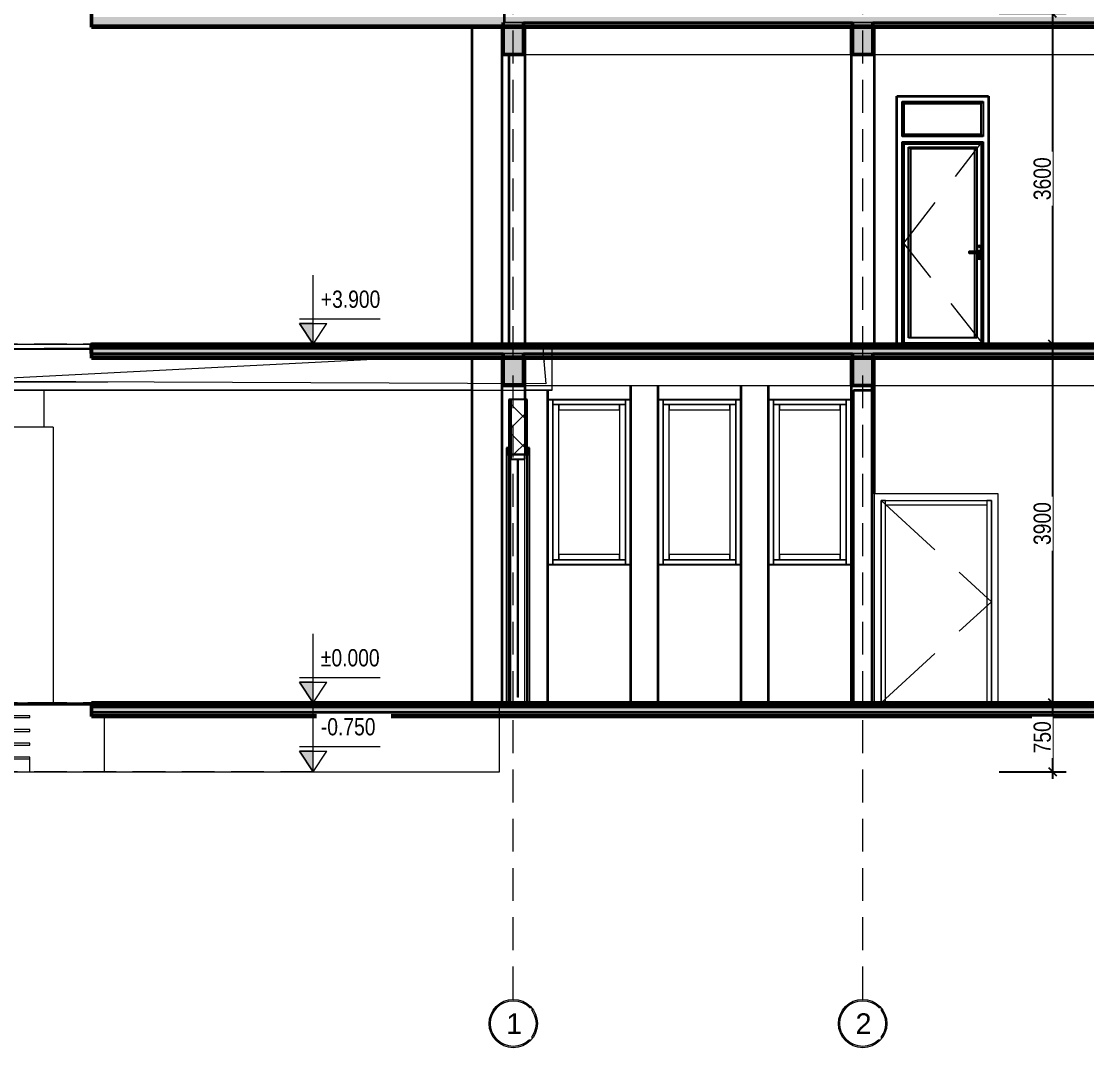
# Model space of a CAD drawing. Header units: millimetres. Extents: x -31177 to 43935, y -145912 to 20306.
# Drawn here: x -4801 to 6787, y -38751 to -27588 of the extents above; entities that cross this region are included whole.
import ezdxf

# ---------------------------------------------------------------- set-up
doc = ezdxf.new("R2010")
doc.units = ezdxf.units.MM
doc.linetypes.add('Centre', pattern=[2381.25, 476.25, -357.1875, 1190.625, -357.1875])
doc.linetypes.add('Hidden', pattern=[535.78125, 357.1875, -178.59375])
for name, color, linetype, lineweight in [('A-ANNO-DIMS', 1, 'Continuous', 9), ('A-DOOR', 2, 'Continuous', 25), ('A-DOOR-FRAM', 2, 'Continuous', 18), ('A-DOOR-GLAZ', 4, 'Continuous', 18), ('A-FLOR', 7, 'Continuous', 18), ('A-FLOR-LEVL', 8, 'Continuous', 9), ('A-FLOR-MCUT', 7, 'Continuous', 50), ('A-FLOR-PATT', 8, 'Continuous', 50), ('A-GENM', 3, 'Continuous', 18), ('A-GLAZ', 4, 'Continuous', 25), ('A-WALL', 7, 'Continuous', 35), ('A-WALL-PATT', 8, 'Continuous', 25), ('G-IMPT', 8, 'Continuous', 18), ('S-BEAM', 7, 'Continuous', 18), ('S-COLS', 7, 'Continuous', 35), ('S-FNDN', 7, 'Continuous', 18), ('S-GRID', 1, 'Continuous', 9), ('S-GRID-IDEN', 1, 'Continuous', 9)]:
    doc.layers.add(name, color=color, linetype=linetype, lineweight=lineweight)
doc.styles.add('Arial', font='arial.ttf', dxfattribs={"width": 0.8, "height": 187.5})
doc.styles.add('Arial_1', font='arial.ttf', dxfattribs={"height": 225})
doc.dimstyles.new('kt_nam', dxfattribs={"dimscale": 304.8, "dimtxt": 191.298637, "dimasz": 0.295276, "dimexe": 0.492126, "dimexo": 0.0625, "dimgap": 0.049213, "dimtad": 1, "dimdec": 0, "dimzin": 0, "dimdsep": 46, "dimtxsty": 'Arial', "dimblk1": 'OBLIQUE', "dimblk2": 'OBLIQUE', "dimsah": 1, "dimcen": 0.09, "dimdle": 0.246063, "dimazin": 0, "dimtfac": 1, "dimtdec": 4, "dimtix": 1, "dimtmove": 0, "dimatfit": 3, "dimfxl": 1.968504, "dimfxlon": 1, "dimtvp": 1, "dimtfill": 1, "dimtolj": 1, "dimtzin": 0, "dimarcsym": 2})
pattern_1 = [(0, (4470.77, -29654.615), (304.8, 76.2), [25.146, -203.454, 25.146, -203.454, -1219.2]), (0, (4470.77, -29654.615), (304.8, 76.2), [-457.2, 25.146, -432.054, 25.146, -203.454, -533.4]), (0, (4470.77, -29654.615), (304.8, 76.2), [-1143, 25.146, -127.254, 25.146, -355.854]), (120, (4585.07, -29616.515), (-218.39114, 225.86454), [25.146, -203.454, 25.146, -203.454, -1219.2]), (120, (4585.07, -29616.515), (-218.39114, 225.86454), [-457.2, 25.146, -432.054, 25.146, -203.454, -533.4]), (120, (4585.07, -29616.515), (-218.39114, 225.86454), [-1143, 25.146, -127.254, 25.146, -355.854]), (240, (4623.17, -29464.115), (-86.40886, -302.06454), [25.146, -203.454, 25.146, -203.454, -1219.2]), (240, (4623.17, -29464.115), (-86.40886, -302.06454), [-457.2, 25.146, -432.054, 25.146, -203.454, -533.4]), (240, (4623.17, -29464.115), (-86.40886, -302.06454), [-1143, 25.146, -127.254, 25.146, -355.854])]
pattern_2 = [(0, (4470.77, -29654.6), (476.25, 476.25), [476.25, -476.25]), (0, (4470.77, -29476), (476.25, 476.25), [476.25, -476.25]), (0, (4470.77, -29297.43), (476.25, 476.25), [476.25, -476.25]), (90, (4530.3, -29237.9), (-476.25, 476.25), [476.25, -476.25]), (90, (4708.9, -29237.9), (-476.25, 476.25), [476.25, -476.25]), (90, (4887.5, -29237.9), (-476.25, 476.25), [476.25, -476.25])]
pattern_3 = [(50, (4470.77, -29654.6), (546.5526, -47.8174), [57.15, -628.65]), (355, (4470.77, -29654.6), (-105.728, 573.17), [45.72, -502.92]), (100.451, (4516.3, -29658.6), (440.8275, 525.35), [48.57, -534.27]), (46.184, (4470.8, -29502.2), (813.237, -126.128), [85.725, -942.975]), (96.636, (4538.5, -29512.7), (712.207, 742.283), [72.855, -801.405]), (351.184, (4470.8, -29502.2), (712.215, 742.276), [68.58, -754.38]), (21, (4546.97, -29540.3), (454.8433, -306.796), [57.15, -628.65]), (326, (4546.97, -29540.3), (185.406, 552.564), [45.72, -502.92]), (71.451, (4584.87, -29565.9), (640.251, 245.764), [48.57, -534.27]), (37.5, (4470.77, -29654.62), (9.2664, 253.665), [25.146, -471.678, 25.146, -485.394, -504.825]), (37.5, (4470.77, -29654.62), (9.2664, 253.665), [-1007.364, 25.146, -479.679]), (7.5, (4470.77, -29654.62), (200.4594, 300.5414), [25.146, -265.938, 25.146, -460.248, -192.405]), (7.5, (4470.77, -29654.62), (200.4594, 300.5414), [-776.478, 25.146, -167.259]), (327.5, (4300.84, -29654.62), (406.7728, -17.1864), [25.146, -165.354, 25.146, -569.214, -788.67]), (327.5, (4300.84, -29654.62), (406.7728, -17.1864), [-784.86, 25.146, -763.524]), (317.5, (4224.64, -29654.6), (444.388, 76.2803), [25.146, -222.504, 25.146, -369.57, -560.07]), (317.5, (4224.64, -29654.6), (444.388, 76.2803), [-642.366, 25.146, -534.924])]

# ---------------------------------------------------------------- blocks, each defined once
blk = doc.blocks.new('Cua_Chong_Chay_D7_1Canh - D7_1200x2200-2407363-MẶT CẮT 2-2')
at = {"layer": 'A-DOOR', "linetype": 'Centre', "lineweight": 18}
for q in [(4550, 2200), (4550, 0)]:
    blk.add_line((5750, 1100), q, dxfattribs=at)
at = {"layer": 'A-DOOR-FRAM'}
for p, q in [((4475, 2275), (4475, 0)), ((5825, 2275), (4475, 2275)), ((5825, 0), (5825, 2275)), ((4550, 0), (4550, 2200)), ((4550, 2200), (5750, 2200)), ((4550, 2200), (4550, 0)), ((4600, 2200), (4550, 2200)), ((4600, 0), (4600, 2200)), ((4600, 2200), (5700, 2200)), ((4600, 2150), (4600, 2200)), ((5700, 2150), (4600, 2150)), ((5700, 2200), (5700, 0)), ((5750, 2200), (5700, 2200)), ((5700, 2200), (5700, 2150)), ((5750, 2200), (5750, 0)), ((5750, 0), (5750, 2200))]:
    blk.add_line(p, q, dxfattribs=at)
blk = doc.blocks.new('M_Concrete-Rectangular-Column - COT250X400-2391830-MẶT CẮT 2-2')
at = {"layer": 'S-COLS'}
for p, q in [((425, 3750), (425, 3473)), ((675, 3750), (675, 3472)), ((425, 3473), (425, 0)), ((675, 3472), (675, 3300))]:
    blk.add_line(p, q, dxfattribs=at)
blk = doc.blocks.new('M_Concrete-Rectangular-Column - COT250X400-V1-MẶT CẮT 2-2')
at = {"layer": 'S-COLS'}
for p, q in [((4225, 3750), (4225, 0)), ((4475, 3750), (4475, 2275))]:
    blk.add_line(p, q, dxfattribs=at)
blk = doc.blocks.new('Cua_Kinh_Cuong_Luc_2Canh_Bat2Chieu - D1 - Kính Cường Lực 10mm 2 Cánh-2367817-MẶT CẮT 2-2')
at = {"layer": 'A-DOOR-FRAM', "lineweight": 25}
for p, q in [((475, 2775), (475, 2700)), ((500, 2775), (475, 2775)), ((475, 2700), (500, 2700)), ((500, 2700), (500, 2775)), ((675, 2700), (525, 2700)), ((525, 2700), (525, 2650)), ((675, 2650), (675, 2700)), ((725, 2775), (700, 2775)), ((700, 2775), (700, 2700)), ((700, 2700), (725, 2700)), ((725, 2700), (725, 2775)), ((525, 2650), (675, 2650))]:
    blk.add_line(p, q, dxfattribs=at)
at = {"layer": 'A-DOOR-FRAM'}
for p, q in [((475, 0), (475, 2700)), ((500, 2700), (500, 0)), ((700, 0), (700, 2700)), ((725, 2700), (725, 0)), ((525, 0), (525, 2650)), ((675, 0), (675, 2650))]:
    blk.add_line(p, q, dxfattribs=at)
at = {"layer": 'A-DOOR-GLAZ'}
for p, q in [((595, 2640), (605, 2640)), ((595, 60), (595, 2640)), ((605, 60), (605, 2640)), ((605, 60), (595, 60))]:
    blk.add_line(p, q, dxfattribs=at)
blk = doc.blocks.new('CỬA 1 CÁNH EROWINDOW_có ô chết_ - D4_1000x2200-V5-MẶT CẮT 2-2')
at = {"layer": 'A-DOOR'}
for p, q in [((11911, 6539), (12789, 6539)), ((11911, 6539), (11931, 6519)), ((11911, 6161), (11911, 6539)), ((11911, 6539), (12789, 6539)), ((11911, 6161), (11911, 6539)), ((11931, 6181), (11931, 6519)), ((11931, 6519), (12769, 6519)), ((12769, 6519), (12789, 6539)), ((12769, 6181), (12769, 6519)), ((12789, 6539), (12789, 6161)), ((12789, 6539), (12789, 6161)), ((11911, 6161), (11931, 6181)), ((12789, 6161), (11911, 6161)), ((12789, 6161), (11911, 6161)), ((12769, 6181), (11931, 6181)), ((12789, 6161), (12769, 6181)), ((11911, 6100), (12789, 6100)), ((11911, 6100), (11931, 6080)), ((11911, 3900), (11911, 6100)), ((11911, 6100), (12789, 6100)), ((11911, 3900), (11911, 6100)), ((11931, 6080), (12769, 6080)), ((11931, 3900), (11931, 6080)), ((11979, 6044), (12721, 6044)), ((11979, 6044), (11999, 6024)), ((11979, 3971), (11979, 6044)), ((11979, 6044), (12721, 6044)), ((11979, 3971), (11979, 6044)), ((12721, 6044), (12701, 6024)), ((12721, 6044), (12721, 4913)), ((12721, 6044), (12721, 4913)), ((12789, 6100), (12769, 6080)), ((12769, 6080), (12769, 3900)), ((12789, 6100), (12789, 3900)), ((12789, 6100), (12789, 3900)), ((12701, 6024), (11999, 6024)), ((11999, 6024), (11999, 3971)), ((12701, 4908), (12701, 6024)), ((12711, 4908), (12641, 4908)), ((12712, 4904), (12641, 4904)), ((12641, 4896), (12712, 4896)), ((12641, 4892), (12711, 4892)), ((12701, 3971), (12701, 4892)), ((12721, 4913), (12711, 4908)), ((12711, 4892), (12721, 4887)), ((12722, 4909), (12712, 4904)), ((12712, 4896), (12722, 4891)), ((12747, 4913), (12721, 4913)), ((12721, 4887), (12747, 4887)), ((12721, 4887), (12721, 3971)), ((12721, 4887), (12721, 3971)), ((12747, 4909), (12722, 4909)), ((12722, 4891), (12747, 4891)), ((12727, 4955), (12727, 4913)), ((12727, 4887), (12727, 4845)), ((12743, 4860), (12743, 4871)), ((12745, 4873), (12749, 4873)), ((12751, 4871), (12751, 4860)), ((12767, 4845), (12767, 4955)), ((12744, 4853), (12744, 4858)), ((12744, 4858), (12744, 4853)), ((12750, 4858), (12750, 4853)), ((12750, 4853), (12750, 4858)), ((12721, 3971), (11979, 3971)), ((11931, 3915), (12769, 3915))]:
    blk.add_line(p, q, dxfattribs=at)
at = {"layer": 'A-DOOR', "linetype": 'Centre', "lineweight": 18}
for p, q in [((12777, 6100), (11923, 5000)), ((11923, 5000), (12777, 3915))]:
    blk.add_line(p, q, dxfattribs=at)
at = {"layer": 'A-DOOR', "flags": 128}
for points in [[(12641, 4908), (12641, 4908), (12640, 4908), (12640, 4908), (12640, 4908), (12639, 4908), (12639, 4908), (12639, 4908), (12638, 4908), (12638, 4907), (12638, 4907), (12638, 4907), (12637, 4907), (12637, 4907), (12637, 4907), (12636, 4907), (12636, 4906), (12636, 4906), (12636, 4906), (12635, 4906), (12635, 4906), (12635, 4905), (12635, 4905), (12635, 4905), (12634, 4905), (12634, 4904), (12634, 4904), (12634, 4904), (12634, 4903), (12634, 4903), (12634, 4903), (12633, 4903), (12633, 4902), (12633, 4902), (12633, 4902), (12633, 4901), (12633, 4901), (12633, 4901), (12633, 4900), (12633, 4900), (12633, 4900), (12633, 4899), (12633, 4899), (12633, 4899), (12633, 4898), (12633, 4898), (12633, 4898), (12633, 4898), (12633, 4897), (12634, 4897), (12634, 4897), (12634, 4896), (12634, 4896), (12634, 4896), (12634, 4896), (12635, 4895), (12635, 4895), (12635, 4895), (12635, 4895), (12635, 4894), (12636, 4894), (12636, 4894), (12636, 4894), (12636, 4893), (12637, 4893), (12637, 4893), (12637, 4893), (12637, 4893), (12638, 4893), (12638, 4893), (12638, 4892), (12639, 4892), (12639, 4892), (12639, 4892), (12640, 4892), (12640, 4892), (12640, 4892), (12641, 4892), (12641, 4892), (12641, 4892)], [(12747, 4887), (12748, 4887), (12748, 4887), (12749, 4887), (12749, 4887), (12750, 4887), (12750, 4887), (12751, 4888), (12751, 4888), (12752, 4888), (12752, 4888), (12753, 4888), (12753, 4888), (12753, 4889), (12754, 4889), (12754, 4889), (12755, 4890), (12755, 4890), (12756, 4890), (12756, 4891), (12756, 4891), (12757, 4891), (12757, 4892), (12757, 4892), (12758, 4893), (12758, 4893), (12758, 4893), (12758, 4894), (12759, 4894), (12759, 4895), (12759, 4895), (12759, 4896), (12759, 4896), (12760, 4897), (12760, 4897), (12760, 4898), (12760, 4898), (12760, 4899), (12760, 4899), (12760, 4900), (12760, 4900), (12760, 4901), (12760, 4901), (12760, 4902), (12760, 4902), (12760, 4903), (12760, 4903), (12759, 4904), (12759, 4904), (12759, 4905), (12759, 4905), (12759, 4906), (12758, 4906), (12758, 4907), (12758, 4907), (12758, 4908), (12757, 4908), (12757, 4908), (12757, 4909), (12756, 4909), (12756, 4910), (12755, 4910), (12755, 4910), (12755, 4911), (12754, 4911), (12754, 4911), (12753, 4911), (12753, 4912), (12752, 4912), (12752, 4912), (12751, 4912), (12751, 4912), (12750, 4913), (12750, 4913), (12749, 4913), (12749, 4913), (12748, 4913), (12748, 4913), (12747, 4913), (12747, 4913)]]:
    blk.add_lwpolyline(points, dxfattribs=at)
at = {"layer": 'A-DOOR'}
for centre, radius, start, end in [((12641, 4900), 3.66, 90, 270), ((12747, 4955), 20, 0, 180), ((12747, 4900), 15, 0, 120.3216), ((12747, 4900), 15, 239.6784, 0), ((12747, 4900), 15, 105, 110.0431), ((12747, 4900), 15, 249.9569, 254.3336), ((12745, 4871), 2.04, 90, 180), ((12747, 4963), 3, 0, 180), ((12747, 4963), 3, 180, 0), ((12747, 4900), 3.02, 0, 180), ((12747, 4900), 3.02, 135, 150), ((12747, 4900), 3.02, 180, 0), ((12747, 4900), 3.02, 210, 225), ((12747, 4900), 15, 90, 95.2302), ((12747, 4900), 15, 264.7698, 270), ((12747, 4900), 8.66, 270, 90), ((12749, 4871), 2.04, 0, 90), ((12747, 4900), 15, 75, 80.3895), ((12747, 4900), 15, 279.6105, 285), ((12747, 4900), 15, 60, 65.5028), ((12747, 4900), 15, 294.4972, 300), ((12747, 4900), 15, 45, 50.5307), ((12747, 4900), 15, 309.4693, 315), ((12747, 4845), 20, 180, 0), ((12744, 4860), 1.99, 180, 268.9596), ((12744, 4860), 1.99, 224.4798, 268.9596), ((12747, 4853), 2.5, 180, 0), ((12747, 4838), 3, 0, 180), ((12747, 4838), 3, 180, 0), ((12750, 4860), 1.99, 271.0404, 0), ((12750, 4860), 1.99, 271.0404, 315.5202)]:
    blk.add_arc(centre, radius, start, end, dxfattribs=at)
for points in [[(12712, 4904), (12712, 4904), (12712, 4905), (12712, 4906), (12711, 4908), (12711, 4908), (12711, 4908)], [(12712, 4896), (12712, 4896), (12712, 4895), (12712, 4894), (12711, 4892), (12711, 4892), (12711, 4892)], [(12722, 4909), (12722, 4909), (12722, 4910), (12722, 4911), (12721, 4913), (12721, 4913), (12721, 4913)], [(12722, 4891), (12722, 4891), (12722, 4890), (12722, 4889), (12721, 4887), (12721, 4887), (12721, 4887)]]:
    blk.add_open_spline(points, degree=3, knots=[0, 0, 0, 0, 0.166667, 0.333333, 0.666667, 1, 1, 1, 1], dxfattribs=at)
blk = doc.blocks.new('Window_K2_Stack - Window_K2_Stack-2377845-MẶT CẮT 2-2')
at = {"layer": 'A-GLAZ'}
for p, q in [((1825, 3300), (1825, 3450)), ((925, 3300), (1825, 3300)), ((1825, 1500), (925, 1500)), ((1825, 0), (1825, 1500))]:
    blk.add_line(p, q, dxfattribs=at)
at = {"layer": 'A-GLAZ', "lineweight": 18}
for p, q in [((979, 3300), (979, 3246)), ((979, 1500), (979, 3300)), ((979, 3246), (1771, 3246)), ((1046.25, 3246), (979, 3246)), ((979, 3246), (979, 1554.5)), ((1703.75, 3246), (1046.25, 3246)), ((1046.25, 3246), (1046.25, 3188)), ((1046.25, 1554.5), (1046.25, 3246)), ((1703.75, 3188), (1703.75, 3246)), ((1771, 3246), (1703.75, 3246)), ((1703.75, 3246), (1703.75, 1554.5)), ((1771, 3246), (1771, 3300)), ((1771, 3300), (1771, 1500)), ((1771, 1554.5), (1771, 3246)), ((1046.25, 3188), (1703.75, 3188)), ((1771, 1554.5), (979, 1554.5)), ((979, 1554.5), (979, 1500)), ((979, 1554.5), (1046.25, 1554.5)), ((1703.75, 1612.5), (1046.25, 1612.5)), ((1046.25, 1612.5), (1046.25, 1554.5)), ((1046.25, 1554.5), (1703.75, 1554.5)), ((1703.75, 1554.5), (1703.75, 1612.5)), ((1703.75, 1554.5), (1771, 1554.5)), ((1771, 1500), (1771, 1554.5))]:
    blk.add_line(p, q, dxfattribs=at)
blk = doc.blocks.new('Window_K2_Stack - Window_K2_Stack-V15-MẶT CẮT 2-2')
at = {"layer": 'A-GLAZ'}
for p, q in [((3325, 3450), (3325, 3300)), ((3325, 3300), (4225, 3300)), ((4225, 1500), (3325, 1500)), ((3325, 1500), (3325, 0))]:
    blk.add_line(p, q, dxfattribs=at)
at = {"layer": 'A-GLAZ', "lineweight": 18}
for p, q in [((3379, 3300), (3379, 3246)), ((3379, 1500), (3379, 3300)), ((3379, 3246), (4171, 3246)), ((3446.25, 3246), (3379, 3246)), ((3379, 3246), (3379, 1554.5)), ((4103.75, 3246), (3446.25, 3246)), ((3446.25, 3246), (3446.25, 3188)), ((3446.25, 1554.5), (3446.25, 3246)), ((4103.75, 3188), (4103.75, 3246)), ((4171, 3246), (4103.75, 3246)), ((4103.75, 3246), (4103.75, 1554.5)), ((4171, 3246), (4171, 3300)), ((4171, 3300), (4171, 1500)), ((4171, 1554.5), (4171, 3246)), ((3446.25, 3188), (4103.75, 3188)), ((4171, 1554.5), (3379, 1554.5)), ((3379, 1554.5), (3379, 1500)), ((3379, 1554.5), (3446.25, 1554.5)), ((4103.75, 1612.5), (3446.25, 1612.5)), ((3446.25, 1612.5), (3446.25, 1554.5)), ((3446.25, 1554.5), (4103.75, 1554.5)), ((4103.75, 1554.5), (4103.75, 1612.5)), ((4103.75, 1554.5), (4171, 1554.5)), ((4171, 1500), (4171, 1554.5))]:
    blk.add_line(p, q, dxfattribs=at)
blk = doc.blocks.new('Window_K2_Stack - Window_K2_Stack-V16-MẶT CẮT 2-2')
at = {"layer": 'A-GLAZ'}
for p, q in [((2125, 3450), (2125, 3300)), ((3025, 3300), (3025, 3450)), ((2125, 3300), (3025, 3300)), ((3025, 1500), (2125, 1500)), ((2125, 1500), (2125, 0)), ((3025, 0), (3025, 1500))]:
    blk.add_line(p, q, dxfattribs=at)
at = {"layer": 'A-GLAZ', "lineweight": 18}
for p, q in [((2179, 3300), (2179, 3246)), ((2179, 1500), (2179, 3300)), ((2179, 3246), (2971, 3246)), ((2246.25, 3246), (2179, 3246)), ((2179, 3246), (2179, 1554.5)), ((2903.75, 3246), (2246.25, 3246)), ((2246.25, 3246), (2246.25, 3188)), ((2246.25, 1554.5), (2246.25, 3246)), ((2903.75, 3188), (2903.75, 3246)), ((2971, 3246), (2903.75, 3246)), ((2903.75, 3246), (2903.75, 1554.5)), ((2971, 3246), (2971, 3300)), ((2971, 3300), (2971, 1500)), ((2971, 1554.5), (2971, 3246)), ((2246.25, 3188), (2903.75, 3188)), ((2971, 1554.5), (2179, 1554.5)), ((2179, 1554.5), (2179, 1500)), ((2179, 1554.5), (2246.25, 1554.5)), ((2903.75, 1612.5), (2246.25, 1612.5)), ((2246.25, 1612.5), (2246.25, 1554.5)), ((2246.25, 1554.5), (2903.75, 1554.5)), ((2903.75, 1554.5), (2903.75, 1612.5)), ((2903.75, 1554.5), (2971, 1554.5)), ((2971, 1500), (2971, 1554.5))]:
    blk.add_line(p, q, dxfattribs=at)
blk = doc.blocks.new('M_Concrete-Rectangular-Column - COT250X350-2391838-MẶT CẮT 2-2')
at = {"layer": 'S-COLS'}
for p, q in [((425, 7350), (425, 3900)), ((675, 7350), (675, 3900))]:
    blk.add_line(p, q, dxfattribs=at)
blk = doc.blocks.new('Mat_Tien_3dsMax - Sync_3dsMax_To_Revit-2401403-MẶT CẮT 2-2')
at = {"layer": 'A-GENM'}
for p, q in [((974, 3900), (874, 3900)), ((874, 3900), (874, 3800)), ((974, 3800), (974, 3900)), ((874, 3800), (904, 3471)), ((974, 3400), (974, 3800)), ((904, 3471), (-5645, 3496)), ((-5674, 3400), (974, 3400)), ((-4729, 0), (-4729, -20)), ((-4410, 0), (-4729, 0)), ((-4410, -20), (-4410, 0)), ((400, -20), (400, 0)), ((-4729, -20), (-4410, -20)), ((400, -750), (400, -20)), ((-4709, -140), (-5029, -140)), ((-5029, -160), (-4709, -160)), ((-4709, -160), (-4709, -140)), ((-4709, -290), (-5329, -290)), ((-5329, -310), (-4709, -310)), ((-4709, -310), (-4709, -290)), ((-4709, -440), (-5629, -440)), ((-5629, -460), (-4709, -460)), ((-4709, -460), (-4709, -440)), ((-4709, -590), (-5929, -590)), ((-5929, -610), (-4709, -610)), ((-5609, -610), (-4709, -610)), ((-4709, -610), (-4709, -590)), ((-4709, -750), (-4709, -610)), ((-5909, -750), (-4709, -750))]:
    blk.add_line(p, q, dxfattribs=at)
at = {"layer": 'G-IMPT'}
for p, q in [((-6183, 3845), (-4050, 3862)), ((-4050, 3843), (-6182, 3845)), ((-6174, 3900), (-4050, 3900)), ((-5637, 3496), (-760, 3750)), ((880, 3750), (884, 3714)), ((-5652, 3495), (-3862, 3489)), ((-4556, 3400), (-4956, 3400)), ((-4556, 3400), (-4556, 3000)), ((100, 3400), (-4556, 3400)), ((974, 3400), (675, 3400)), ((905, 3471), (904, 3471)), ((974, 3400), (974, 3450)), ((-4456, 3000), (-5056, 3000)), ((-4456, 3000), (-4456, 0)), ((-5550, 0), (-4038, 0)), ((-5550, -1), (-4038, -1)), ((-5550, -2), (-4038, -2)), ((-5550, -6), (-4038, -6)), ((-5550, -10), (-4038, -10)), ((-5550, -14), (-4038, -14)), ((-5550, -18), (-4038, -18)), ((-4038, -19), (-5550, -19)), ((-5550, -20), (-4038, -20)), ((-3900, -150), (-3900, -750)), ((400, -750), (400, -150)), ((-5550, -750), (-3900, -750)), ((-3900, -750), (400, -750))]:
    blk.add_line(p, q, dxfattribs=at)
blk = doc.blocks.new('Mat_Tien_3dsMax - Mat_Tien_3dsMax-2387879-MẶT CẮT 2-2')
blk.add_blockref('Mat_Tien_3dsMax - Sync_3dsMax_To_Revit-2401403-MẶT CẮT 2-2', (0, 0))
blk = doc.blocks.new('Level - _-000-1742762-MẶT CẮT 2-2')
at = {"layer": 'A-FLOR-LEVL'}
blk.add_hatch(color=256, dxfattribs=at).paths.add_polyline_path([(-1627, 225), (-1627, 0), (-1777, 225)])
for p, q in [((-1627, 0), (-1627, 750)), ((-1777, 277), (-898, 277)), ((-1627, 0), (-1777, 225)), ((-1777, 225), (-1477, 225)), ((-1627, 225), (-1777, 225)), ((-1777, 225), (-1627, 0)), ((-1627, 0), (-1477, 225)), ((-1627, 0), (-1627, 225)), ((-1777, 0), (-1477, 0))]:
    blk.add_line(p, q, dxfattribs=at)
blk = doc.blocks.new('Level - 000_-1742766-MẶT CẮT 2-2')
at = {"layer": 'A-FLOR-LEVL'}
blk.add_hatch(color=256, dxfattribs=at).paths.add_polyline_path([(-1627, 4125), (-1627, 3900), (-1777, 4125)])
for p, q in [((-1627, 3900), (-1627, 4650)), ((-1777, 4177), (-898, 4177)), ((-1627, 3900), (-1777, 4125)), ((-1777, 4125), (-1477, 4125)), ((-1627, 4125), (-1777, 4125)), ((-1777, 4125), (-1627, 3900)), ((-1627, 3900), (-1477, 4125)), ((-1627, 3900), (-1627, 4125)), ((-1777, 3900), (-1477, 3900))]:
    blk.add_line(p, q, dxfattribs=at)
blk = doc.blocks.new('_Oblique')
at = {"color": 0, "linetype": 'ByBlock', "lineweight": -2}
blk.add_line((-0.5, -0.5), (0.5, 0.5), dxfattribs=at)
blk = doc.blocks.new('DIMBLOCK6-MẶT CẮT 2-2')
at = {"layer": 'A-ANNO-DIMS', "color": 0, "lineweight": -2, "transparency": 16777216}
for p, q in [((6415, -27425), (6415, -31175)), ((5834, -27500), (6565, -27500)), ((5834, -31100), (6565, -31100))]:
    blk.add_line(p, q, dxfattribs=at)
at = {"layer": 'Defpoints', "color": 0, "transparency": 16777216}
for p in [(5815, -27500), (5815, -31100), (6415, -31100)]:
    blk.add_point(p, dxfattribs=at)
at = {"layer": 'A-ANNO-DIMS', "color": 0, "lineweight": -2, "transparency": 16777216, "xscale": 90, "yscale": 90, "zscale": 90}
for p, rotation in [((6415, -27500), 90), ((6415, -31100), 270)]:
    blk.add_blockref('_Oblique', p, dxfattribs=dict(at, rotation=rotation))
at = {"layer": 'A-ANNO-DIMS', "color": 0, "transparency": 16777216, "insert": (6304, -29300), "char_height": 187.5, "width": 550.94, "attachment_point": 5, "rotation": 90, "style": 'Arial', "bg_fill": 3, "box_fill_scale": 1.1, "bg_fill_color": 256, "bg_fill_true_color": 13158600, "bg_fill_transparency": 0}
blk.add_mtext('\\A1;3600', dxfattribs=at)
blk = doc.blocks.new('DIMBLOCK7-MẶT CẮT 2-2')
at = {"layer": 'A-ANNO-DIMS', "color": 0, "lineweight": -2, "transparency": 16777216}
for p, q in [((6415, -31025), (6415, -35075)), ((5834, -31100), (6565, -31100)), ((5834, -35000), (6565, -35000))]:
    blk.add_line(p, q, dxfattribs=at)
at = {"layer": 'Defpoints', "color": 0, "transparency": 16777216}
for p in [(5815, -31100), (5815, -35000), (6415, -35000)]:
    blk.add_point(p, dxfattribs=at)
at = {"layer": 'A-ANNO-DIMS', "color": 0, "lineweight": -2, "transparency": 16777216, "xscale": 90, "yscale": 90, "zscale": 90}
for p, rotation in [((6415, -31100), 90), ((6415, -35000), 270)]:
    blk.add_blockref('_Oblique', p, dxfattribs=dict(at, rotation=rotation))
at = {"layer": 'A-ANNO-DIMS', "color": 0, "transparency": 16777216, "insert": (6304, -33050), "char_height": 187.5, "width": 550.94, "attachment_point": 5, "rotation": 90, "style": 'Arial', "bg_fill": 3, "box_fill_scale": 1.1, "bg_fill_color": 256, "bg_fill_true_color": 13158600, "bg_fill_transparency": 0}
blk.add_mtext('\\A1;3900', dxfattribs=at)
blk = doc.blocks.new('DIMBLOCK8-MẶT CẮT 2-2')
at = {"layer": 'A-ANNO-DIMS', "color": 0, "lineweight": -2, "transparency": 16777216}
for p, q in [((6415, -34925), (6415, -35825)), ((5834, -35000), (6565, -35000)), ((5834, -35750), (6565, -35750))]:
    blk.add_line(p, q, dxfattribs=at)
at = {"layer": 'Defpoints', "color": 0, "transparency": 16777216}
for p in [(5815, -35000), (5815, -35750), (6415, -35750)]:
    blk.add_point(p, dxfattribs=at)
at = {"layer": 'A-ANNO-DIMS', "color": 0, "lineweight": -2, "transparency": 16777216, "xscale": 90, "yscale": 90, "zscale": 90}
for p, rotation in [((6415, -35000), 90), ((6415, -35750), 270)]:
    blk.add_blockref('_Oblique', p, dxfattribs=dict(at, rotation=rotation))
at = {"layer": 'A-ANNO-DIMS', "color": 0, "transparency": 16777216, "insert": (6304, -35375), "char_height": 187.5, "width": 413.21, "attachment_point": 5, "rotation": 90, "style": 'Arial', "bg_fill": 3, "box_fill_scale": 1.1, "bg_fill_color": 256, "bg_fill_true_color": 13158600, "bg_fill_transparency": 0}
blk.add_mtext('\\A1;750', dxfattribs=at)
blk = doc.blocks.new('Grid - TRUC  D1-102336-MẶT CẮT 2-2')
at = {"layer": 'S-GRID-IDEN'}
for radius in [263, 248]:
    blk.add_circle((550, -3488), radius, dxfattribs=at)

msp = doc.modelspace()

# ---------------------------------------------------------------- hatches: boundary and pattern name
at = {"layer": 'A-FLOR-PATT', "lineweight": 18}
h = msp.add_hatch(dxfattribs=at)
h.set_pattern_fill('FP_4', color=256, style=0, pattern_type=2)
h.set_pattern_definition(pattern_3)
h.paths.add_polyline_path([(37099.4, -27640), (37262.5, -27640), (37262.5, -27540), (-4038, -27540), (-4038, -27640), (36909.5, -27640)])
h = msp.add_hatch(dxfattribs=at)
h.set_pattern_fill('FP_3', color=256, style=0, pattern_type=2)
h.set_pattern_definition(pattern_2)
h.paths.add_polyline_path([(37099.4, -27650), (37262.5, -27650), (37262.5, -27640), (-4038, -27640), (-4038, -27650), (36909.5, -27650)])
h = msp.add_hatch(dxfattribs=at)
h.set_pattern_fill('FP_1', color=256, style=0, pattern_type=2)
h.set_pattern_definition(pattern_1)
h.paths.add_polyline_path([(37099.4, -31140), (37262.5, -31140), (37262.5, -31100), (-4038, -31100), (-4038, -31140), (37004.4, -31140)])
h = msp.add_hatch(dxfattribs=at)
h.set_pattern_fill('FP_4', color=256, style=0, pattern_type=2)
h.set_pattern_definition(pattern_3)
h.paths.add_polyline_path([(37099.4, -31240), (37262.5, -31240), (37262.5, -31140), (-4038, -31140), (-4038, -31240), (36909.5, -31240)])
h = msp.add_hatch(dxfattribs=at)
h.set_pattern_fill('FP_3', color=256, style=0, pattern_type=2)
h.set_pattern_definition(pattern_2)
h.paths.add_polyline_path([(37099.4, -31250), (37262.5, -31250), (37262.5, -31240), (-4038, -31240), (-4038, -31250), (36909.5, -31250)])
h = msp.add_hatch(dxfattribs=at)
h.set_pattern_fill('FP_1', color=256, style=0, pattern_type=2)
h.set_pattern_definition(pattern_1)
h.paths.add_polyline_path([(37099.4, -35040), (37262.5, -35040), (37262.5, -35000), (-4038, -35000), (-4038, -35040), (37004.4, -35040)])
h = msp.add_hatch(dxfattribs=at)
h.set_pattern_fill('FP_4', color=256, style=0, pattern_type=2)
h.set_pattern_definition(pattern_3)
h.paths.add_polyline_path([(20198, -35140), (37262.5, -35140), (37262.5, -35040), (-4038, -35040), (-4038, -35140), (17159.6, -35140)])
h = msp.add_hatch(dxfattribs=at)
h.set_pattern_fill('FP_3', color=256, style=0, pattern_type=2)
h.set_pattern_definition(pattern_2)
h.paths.add_polyline_path([(36909.5, -35150), (37262.5, -35150), (37262.5, -35140), (-4038, -35140), (-4038, -35150), (35390.2, -35150)])
at = {"layer": 'A-WALL-PATT', "lineweight": 18}
h = msp.add_hatch(dxfattribs=at)
h.set_pattern_fill('FP_1', color=256, style=0, pattern_type=2)
h.set_pattern_definition(pattern_1)
h.paths.add_polyline_path([(515, -32300), (515, -31700), (500, -31700), (500, -32300)])
h = msp.add_hatch(dxfattribs=at)
h.set_pattern_fill('FP_2', color=256, style=0, pattern_type=2)
h.set_pattern_definition([(45, (4470.77, -29654.62), (-159.099, 159.099), []), (135, (4470.77, -29654.62), (-159.099, -159.099), [])])
h.paths.add_polyline_path([(515, -32300), (685, -32300), (685, -31700), (515, -31700), (515, -31999.2)])
h = msp.add_hatch(dxfattribs=at)
h.set_pattern_fill('FP_1', color=256, style=0, pattern_type=2)
h.set_pattern_definition(pattern_1)
h.paths.add_polyline_path([(700, -32300), (700, -31700), (685, -31700), (685, -32300)])
at = {"layer": 'S-BEAM'}
for points in [[(440, -27950), (660, -27950), (660, -27600), (440, -27600)], [(4460, -27950), (4460, -27600), (4240, -27600), (4240, -27950), (4246.2, -27950)], [(660, -31550), (660, -31200), (440, -31200), (440, -31550), (448.1, -31550)], [(4460, -31550), (4460, -31200), (4240, -31200), (4240, -31550), (4246.2, -31550)]]:
    msp.add_hatch(color=8, dxfattribs=at).paths.add_polyline_path(points)

# ---------------------------------------------------------------- linework, layer by layer
at = {"layer": 'A-FLOR', "lineweight": 50}
for p, q in [((-4038, -27500), (-4038, -27650)), ((-4038, -27650), (37262.5, -27650)), ((37262.5, -31100), (-4038, -31100)), ((-4038, -31100), (-4038, -31250)), ((-4038, -31250), (37262.5, -31250)), ((-4038, -35000), (-4038, -35150)), ((38350, -35000), (-4038, -35000)), ((-4038, -35150), (38650, -35150))]:
    msp.add_line(p, q, dxfattribs=at)
at = {"layer": 'A-FLOR-LEVL', "linetype": 'Hidden'}
for p, q in [((-1626.6, -31100), (-31177.3, -31100)), ((-1626.6, -35000), (-31177.3, -35000)), ((-1626.6, -35750), (-31177.3, -35750))]:
    msp.add_line(p, q, dxfattribs=at)
at = {"layer": 'A-FLOR-MCUT'}
for p, q in [((37262.5, -27640), (-4038, -27640)), ((37262.5, -31140), (-4038, -31140)), ((37262.5, -31240), (-4038, -31240)), ((38350, -35040), (-4038, -35040)), ((37262.5, -35140), (-4038, -35140))]:
    msp.add_line(p, q, dxfattribs=at)
at = {"layer": 'A-WALL'}
for p, q in [((100, -27650), (100, -31100)), ((687.7, -27850), (660, -27850)), ((4240, -27850), (4212.3, -27850)), ((4487.7, -27850), (4460, -27850)), ((500, -27950), (500, -31100)), ((4720, -31100), (4720, -28400)), ((4720, -28400), (5720, -28400)), ((5720, -28400), (5720, -31100)), ((100, -31250), (100, -31524.2)), ((4487.7, -31450), (4460, -31450)), ((100, -31526.2), (100, -35000)), ((925, -35000), (925, -31600)), ((1825, -31550), (1825, -35000)), ((2125, -35000), (2125, -31550)), ((3025, -31550), (3025, -35000)), ((3325, -35000), (3325, -31550)), ((4250, -35000), (4250, -31600)), ((4250, -31600), (4450, -31600)), ((4450, -31550), (4450, -35000)), ((500, -35000), (500, -32300)), ((700, -32300), (700, -35000))]:
    msp.add_line(p, q, dxfattribs=at)
at = {"layer": 'A-WALL', "lineweight": 25}
for p, q in [((700, -31700), (500, -31700)), ((500, -31700), (500, -32300)), ((700, -32300), (700, -31700)), ((500, -32300), (700, -32300))]:
    msp.add_line(p, q, dxfattribs=at)
at = {"layer": 'A-WALL', "lineweight": 50}
for p, q in [((515, -31700), (515, -32300)), ((685, -31700), (685, -32300))]:
    msp.add_line(p, q, dxfattribs=at)
at = {"layer": 'S-BEAM', "lineweight": 50}
for p, q in [((450, -27600), (440, -27600)), ((440, -27600), (440, -27950)), ((660, -27950), (660, -27600)), ((4240, -27600), (4240, -27950)), ((4460, -27950), (4460, -27600)), ((440, -27950), (660, -27950)), ((4240, -27950), (4460, -27950)), ((440, -31200), (440, -31550)), ((660, -31550), (660, -31200)), ((4240, -31200), (4240, -31550)), ((4460, -31550), (4460, -31200)), ((440, -31550), (660, -31550)), ((4240, -31550), (4460, -31550))]:
    msp.add_line(p, q, dxfattribs=at)
at = {"layer": 'S-BEAM'}
for p, q in [((660, -27600), (450, -27600)), ((687.7, -27950), (687.7, -27650)), ((4212.3, -27650), (4212.3, -27950)), ((4460, -27600), (4240, -27600)), ((4487.7, -27950), (4487.7, -27650)), ((687.7, -27950), (4212.3, -27950)), ((4487.7, -27950), (7912.3, -27950)), ((660, -31200), (440, -31200)), ((687.7, -31527.9), (687.7, -31250)), ((4212.3, -31250), (4212.3, -31550)), ((4460, -31200), (4240, -31200)), ((4487.7, -31550), (4487.7, -31250)), ((687.7, -31550), (687.7, -31528.5)), ((687.7, -31550), (4212.3, -31550)), ((4487.7, -31550), (7912.3, -31550))]:
    msp.add_line(p, q, dxfattribs=at)
at = {"layer": 'S-FNDN', "lineweight": 35}
for p, q in [((450, -27500), (450, -27600)), ((660, -27600), (4240, -27600)), ((4460, -27600), (7940, -27600)), ((-4038, -31100), (-4050, -31100)), ((-4050, -31100), (-4050, -31200)), ((-4050, -31200), (440, -31200)), ((660, -31200), (4240, -31200)), ((4460, -31200), (7940, -31200)), ((-4038, -35100), (37262.5, -35100))]:
    msp.add_line(p, q, dxfattribs=at)
at = {"layer": 'S-FNDN'}
for p, q in [((450, -27600), (660, -27600)), ((4240, -27600), (4460, -27600)), ((440, -31200), (660, -31200)), ((4240, -31200), (4460, -31200))]:
    msp.add_line(p, q, dxfattribs=at)
at = {"layer": 'S-GRID', "linetype": 'Hidden'}
for p, q in [((550, -38225.6), (550, -14693.7)), ((4350, -38225.6), (4350, -14693.7))]:
    msp.add_line(p, q, dxfattribs=at)

# ---------------------------------------------------------------- block references
at = {"layer": 'A-DOOR'}
msp.add_blockref('CỬA 1 CÁNH EROWINDOW_có ô chết_ - D4_1000x2200-V5-MẶT CẮT 2-2', (-7130, -35000), dxfattribs=at)
at = {"layer": 'A-DOOR', "linetype": 'Centre', "lineweight": 18}
msp.add_blockref('Cua_Chong_Chay_D7_1Canh - D7_1200x2200-2407363-MẶT CẮT 2-2', (0, -35000), dxfattribs=at)
at = {"layer": 'A-DOOR-GLAZ'}
msp.add_blockref('Cua_Kinh_Cuong_Luc_2Canh_Bat2Chieu - D1 - Kính Cường Lực 10mm 2 Cánh-2367817-MẶT CẮT 2-2', (0, -35000), dxfattribs=at)
at = {"layer": 'A-FLOR-LEVL'}
for name, p in [('Level - 000_-1742766-MẶT CẮT 2-2', (0, -35000)), ('Level - _-000-1742762-MẶT CẮT 2-2', (0, -35000)), ('Level - 000_-1742766-MẶT CẮT 2-2', (0, -39650))]:
    msp.add_blockref(name, p, dxfattribs=at)
at = {"layer": 'A-GLAZ', "lineweight": 18}
for name in ['Window_K2_Stack - Window_K2_Stack-2377845-MẶT CẮT 2-2', 'Window_K2_Stack - Window_K2_Stack-V16-MẶT CẮT 2-2', 'Window_K2_Stack - Window_K2_Stack-V15-MẶT CẮT 2-2']:
    msp.add_blockref(name, (0, -35000), dxfattribs=at)
at = {"layer": 'G-IMPT'}
msp.add_blockref('Mat_Tien_3dsMax - Mat_Tien_3dsMax-2387879-MẶT CẮT 2-2', (0, -35000), dxfattribs=at)
at = {"layer": 'S-COLS'}
for name, p in [('M_Concrete-Rectangular-Column - COT250X350-2391838-MẶT CẮT 2-2', (0, -35000)), ('M_Concrete-Rectangular-Column - COT250X350-2391838-MẶT CẮT 2-2', (3800, -35000)), ('M_Concrete-Rectangular-Column - COT250X400-2391830-MẶT CẮT 2-2', (0, -35000)), ('M_Concrete-Rectangular-Column - COT250X400-V1-MẶT CẮT 2-2', (0, -35000))]:
    msp.add_blockref(name, p, dxfattribs=at)
at = {"layer": 'S-GRID-IDEN'}
for p in [(0, -35000), (3800, -35000)]:
    msp.add_blockref('Grid - TRUC  D1-102336-MẶT CẮT 2-2', p, dxfattribs=at)

# ---------------------------------------------------------------- next in the draw order: texts
at = {"layer": 'A-FLOR-LEVL', "char_height": 187.5, "attachment_point": 1, "style": 'Arial', "bg_fill": 3, "box_fill_scale": 1.25, "bg_fill_color": 256, "bg_fill_true_color": 13158600, "bg_fill_transparency": 0}
for s, insert, width in [('+3.900', (-1543.1, -30516), 779.24), ('±0.000', (-1543.1, -34416), 769.62), ('-0.750', (-1543.1, -35166), 716.709)]:
    msp.add_mtext(s, dxfattribs=dict(at, insert=insert, width=width))
at = {"layer": 'S-GRID-IDEN', "char_height": 225, "width": 216.456, "attachment_point": 1, "style": 'Arial_1', "bg_fill": 3, "box_fill_scale": 1.25, "bg_fill_color": 256, "bg_fill_true_color": 13158600, "bg_fill_transparency": 0}
for s, insert in [('1', (471.9, -38377.2)), ('2', (4271.9, -38377.2))]:
    msp.add_mtext(s, dxfattribs=dict(at, insert=insert))

# ---------------------------------------------------------------- next in the draw order: dimensions: what is measured, and where the dimension line sits
at = {"layer": 'A-ANNO-DIMS'}
dim = msp.add_linear_dim(base=(6414.8, -31100), p1=(5814.8, -27500), p2=(5814.8, -31100), angle=90, dimstyle='kt_nam', override={"dimpost": '<>', "dimfxl": 3600}, dxfattribs=at)
dim.commit()
dim.dimension.update_dxf_attribs({"geometry": 'DIMBLOCK6-MẶT CẮT 2-2', "text_midpoint": (6304, -29300)})

# ---------------------------------------------------------------- next in the draw order: texts
at = {"layer": 'A-FLOR-LEVL', "char_height": 187.5, "attachment_point": 1, "style": 'Arial', "bg_fill": 3, "box_fill_scale": 1.25, "bg_fill_color": 256, "bg_fill_true_color": 13158600, "bg_fill_transparency": 0}
for s, insert, width in [('+3.900', (-1543.1, -30516), 779.24), ('-0.750', (-1543.1, -35166), 716.709)]:
    msp.add_mtext(s, dxfattribs=dict(at, insert=insert, width=width))

# ---------------------------------------------------------------- next in the draw order: dimensions: what is measured, and where the dimension line sits
at = {"layer": 'A-ANNO-DIMS'}
dim = msp.add_linear_dim(base=(6414.8, -35000), p1=(5814.8, -31100), p2=(5814.8, -35000), angle=90, dimstyle='kt_nam', override={"dimpost": '<>', "dimfxl": 3900}, dxfattribs=at)
dim.commit()
dim.dimension.update_dxf_attribs({"geometry": 'DIMBLOCK7-MẶT CẮT 2-2', "text_midpoint": (6304, -33050)})

# ---------------------------------------------------------------- next in the draw order: dimensions: what is measured, and where the dimension line sits
dim = msp.add_linear_dim(base=(6414.8, -35750), p1=(5814.8, -35000), p2=(5814.8, -35750), angle=90, dimstyle='kt_nam', override={"dimpost": '<>', "dimfxl": 750}, dxfattribs=at)
dim.commit()
dim.dimension.update_dxf_attribs({"geometry": 'DIMBLOCK8-MẶT CẮT 2-2', "text_midpoint": (6304.1, -35375)})

doc.saveas('drawing.dxf')
